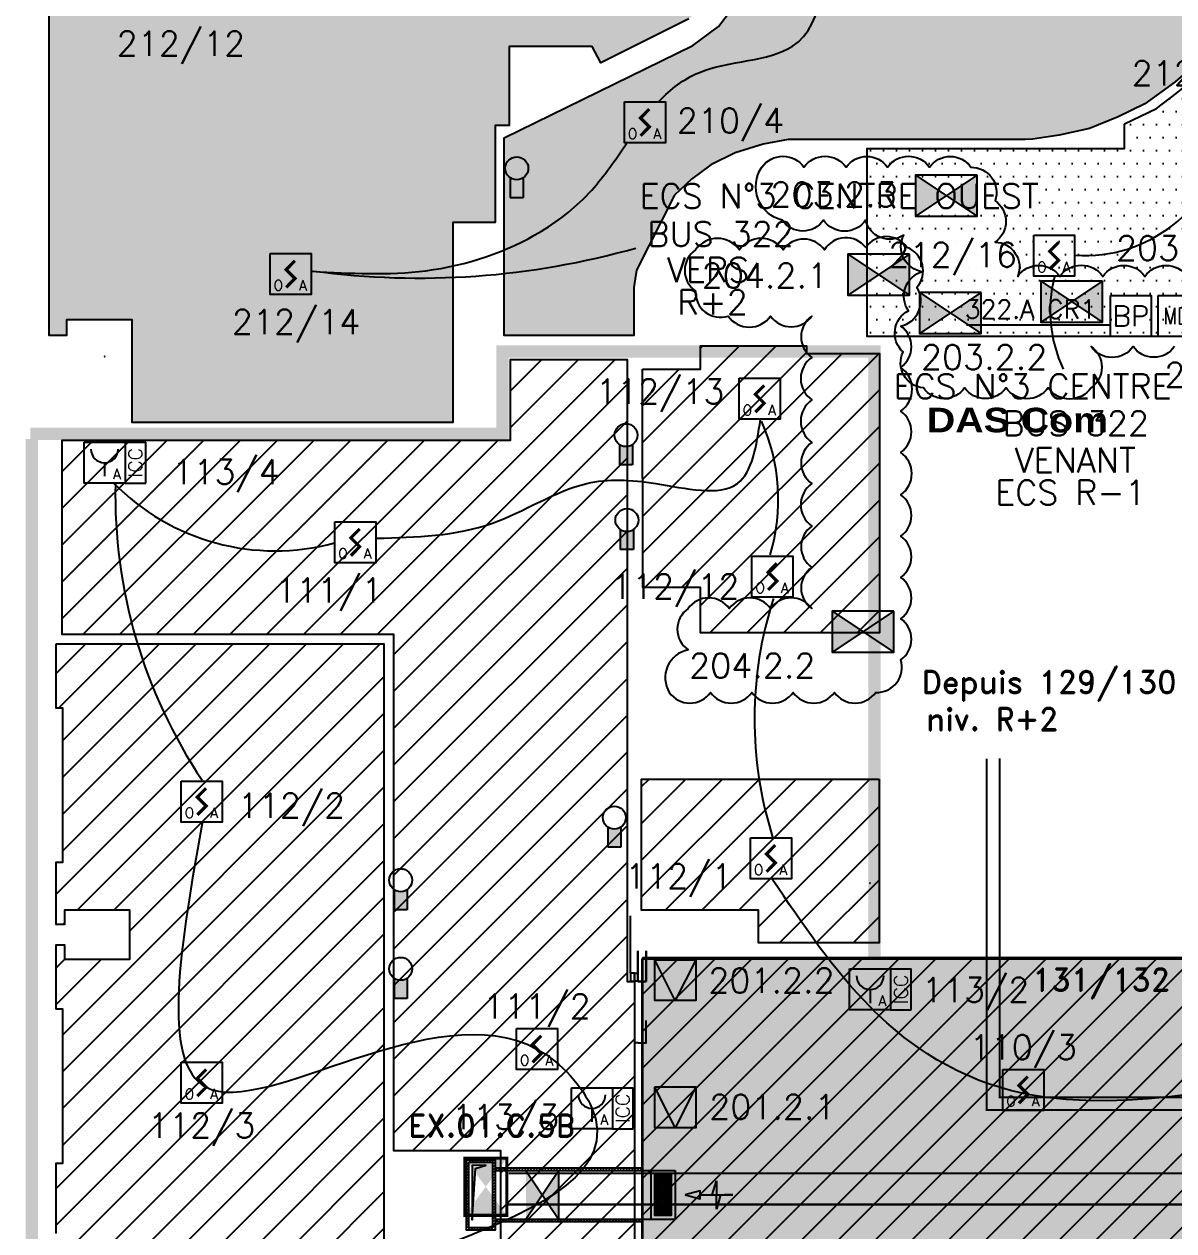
# Model space of a CAD drawing. Header units: millimetres. Extents: x 122 to 222, y 0 to 77.
# Drawn here: x 155.94 to 169.97, y 21.82 to 36.55 of the extents above; entities that cross this region are included whole.
import ezdxf
from ezdxf.enums import TextEntityAlignment as Align

# ---------------------------------------------------------------- set-up
doc = ezdxf.new("R2010")
doc.units = ezdxf.units.MM
for name, pattern in [('CACHE2', [4.7625, 3.175, -1.5875]), ('CONTINU', [0]), ('SLD', [0])]:
    doc.linetypes.add(name, pattern=pattern)
for name, color, linetype in [('A_MURS_CLOI', 7, 'Continuous'), ('ATEIS MISE EN SECURITE', 7, 'Continuous'), ('ATEIS ZONES MES', 7, 'Continuous'), ('BEG-EXT', 10, 'Continuous'), ('EXT', 10, 'Continuous'), ('JCC-ADRESSAGE', 6, 'Continuous'), ('JCC-BOUTON POUSSOIR REARMEMENT CCF', 3, 'Continuous'), ('JCC-CCF', 6, 'Continuous'), ('JCC-COMMUN', 2, 'Continuous'), ('JCC-DECLENCHEUR MANUEL AVEC ISOLATEUR', 5, 'Continuous'), ('JCC-ELEMENT DEPORTE_4 L DAS', 1, 'Continuous'), ('JCC-FILERIE SDI', 6, 'Continuous'), ('JCC-INDICATEUR ACTION', 1, 'Continuous'), ('JCC-LOCAUX', 4, 'Continuous'), ('JCC-OPTIQUE_A', 1, 'Continuous'), ('JCC-UAE-SDI', 7, 'Continuous'), ('JCC-VENTOUSE_PCF', 1, 'Continuous'), ('JCC-ZONING ZDA-ZDM', 5, 'Continuous'), ('PORTES', 8, 'Continuous')]:
    doc.layers.add(name, color=color, linetype=linetype)
doc.layers.add('JCC-MD4L', color=1, linetype='Continuous', lineweight=0)
doc.styles.add('ARIAL', font='')
doc.styles.add('HELVL', font='ROMAND.SHX')
doc.styles.add('LOCAUX', font='romans.shx', dxfattribs={"width": 0.75})
doc.styles.get("Standard").update_dxf_attribs({"font": 'romans.shx'})
doc.styles.add('TEXTE', font='romans.shx')
doc.styles.get('ARIAL').set_extended_font_data('Arial Black')
pattern_1 = [(0, (156.02817, -0.7135), (0.079375, 0.15875), [0, -0.15875])]
pattern_2 = [(45, (156.02817, -0.7135), (-0.2245064, 0.2245064), [])]

# ---------------------------------------------------------------- blocks, each defined once
blk = doc.blocks.new('clapet coupe feu_Réarm élect')
at = {"layer": 'JCC-CCF'}
h = blk.add_hatch(color=0, dxfattribs=at)
h.paths.add_polyline_path([(-3.76, 2.5), (-3.76, -2.5), (0, 0)])
h.paths.add_polyline_path([(3.76, 2.5), (0, 0), (3.76, -2.5)])
at = {"layer": 'JCC-CCF', "color": 0}
for p, q in [((3.76, 2.5), (-3.76, -2.5)), ((-3.76, 2.5), (3.76, -2.5))]:
    blk.add_line(p, q, dxfattribs=at)
blk.add_lwpolyline([(3.76, 2.5), (-3.76, 2.5), (-3.76, -2.5), (3.76, -2.5)], close=True, dxfattribs=at)
at = {"layer": 'JCC-ADRESSAGE', "style": 'TEXTE'}
blk.add_attdef('ADRESSE', text='', height=3, dxfattribs=at).set_placement((0, 5), align=Align.MIDDLE)
at = {"layer": 'JCC-LOCAUX', "style": 'LOCAUX', "width": 0.85, "flags": 8}
for p in [(0, 13.75), (0, 11.25), (0, 8.75)]:
    blk.add_attdef('PIECE', text='', height=1.75, dxfattribs=at).set_placement(p, align=Align.MIDDLE)
blk = doc.blocks.new('indicateur action')
at = {"layer": 'JCC-INDICATEUR ACTION'}
blk.add_hatch(color=0, dxfattribs=at).paths.add_polyline_path([(0.8, -0.05, -0.315344), (-0.8, -0.05), (-0.8, -2.5), (0.8, -2.5)])
at = {"layer": 'JCC-INDICATEUR ACTION', "color": 0}
for p, q in [((-0.8, -0.05), (-0.8, -2.5)), ((0.8, -0.05), (0.8, -2.5)), ((0.8, -2.5), (-0.8, -2.5))]:
    blk.add_line(p, q, dxfattribs=at)
blk.add_circle((0, 1.1), 1.4, dxfattribs=at)
at = {"layer": 'JCC-ADRESSAGE', "style": 'TEXTE'}
blk.add_attdef('ADRESSE', text='', height=3, dxfattribs=at).set_placement((0, 5), align=Align.MIDDLE)
at = {"layer": 'JCC-LOCAUX', "lineweight": 0, "style": 'LOCAUX', "width": 0.75, "flags": 8}
for p in [(0, 13.75), (0, 11.25), (0, 8.75)]:
    blk.add_attdef('PIECE', text='', height=1.75, dxfattribs=at).set_placement(p, align=Align.MIDDLE)
blk = doc.blocks.new('optique_a')
at = {"layer": 'JCC-OPTIQUE_A', "color": 0}
blk.add_lwpolyline([(-2.5, 2.5), (2.5, 2.5), (2.5, -2.5), (-2.5, -2.5)], close=True, dxfattribs=at)
at = {"layer": 'JCC-OPTIQUE_A', "color": 0, "const_width": 0.385}
blk.add_lwpolyline([(0.54, 1.63), (-0.54, 0.54), (0.54, -0.54), (-0.54, -1.63)], dxfattribs=at)
at = {"layer": 'JCC-ADRESSAGE', "style": 'TEXTE'}
blk.add_attdef('ADRESSE', text='', height=3, dxfattribs=at).set_placement((0, 5), align=Align.MIDDLE)
at = {"layer": 'JCC-LOCAUX', "style": 'LOCAUX', "width": 0.85, "flags": 8}
for p in [(0, 13.75), (0, 11.25), (0, 8.75)]:
    blk.add_attdef('PIECE', text='', height=1.75, dxfattribs=at).set_placement(p, align=Align.MIDDLE)
at = {"layer": 'JCC-OPTIQUE_A', "color": 0}
for s, p in [('O', (-1.5, -2)), ('A', (1.5, -2))]:
    blk.add_text(s, height=1.25, dxfattribs=at).set_placement(p, align=Align.CENTER)
blk = doc.blocks.new('déclencheur manuel avec isolateur')
at = {"layer": 'JCC-DECLENCHEUR MANUEL AVEC ISOLATEUR', "color": 0}
for p, q in [((2.5, 2.5), (5.02, 2.5)), ((5.02, -2.5), (5.02, 2.5)), ((0, 0), (0, -1.66)), ((2.5, -2.5), (5.02, -2.5))]:
    blk.add_line(p, q, dxfattribs=at)
blk.add_lwpolyline([(-2.5, 2.5), (2.5, 2.5), (2.5, -2.5), (-2.5, -2.5)], close=True, dxfattribs=at)
blk.add_arc((0, 1.66), 1.66, 180, 0, dxfattribs=at)
at = {"layer": 'JCC-ADRESSAGE', "style": 'TEXTE'}
blk.add_attdef('ADRESSE', text='', height=3, dxfattribs=at).set_placement((0, 5), align=Align.MIDDLE)
at = {"layer": 'JCC-DECLENCHEUR MANUEL AVEC ISOLATEUR', "color": 0}
blk.add_text('ICC', height=1.668, rotation=90, dxfattribs=at).set_placement((3.76, 0), align=Align.MIDDLE_CENTER)
blk.add_text('A', height=1.25, dxfattribs=at).set_placement((1.5, -2), align=Align.CENTER)
at = {"layer": 'JCC-LOCAUX', "style": 'LOCAUX', "width": 0.85, "flags": 8}
for p in [(0, 13.75), (0, 11.25), (0, 8.75)]:
    blk.add_attdef('PIECE', text='', height=1.75, dxfattribs=at).set_placement(p, align=Align.MIDDLE)
blk = doc.blocks.new('ventouse PCF')
at = {"layer": 'JCC-VENTOUSE_PCF'}
blk.add_hatch(color=0, dxfattribs=at).paths.add_polyline_path([(0, -2.5), (2.5, 2.5), (-2.5, 2.5)])
at = {"layer": 'JCC-VENTOUSE_PCF', "color": 0}
for p, q in [((0, -2.5), (-2.5, 2.5)), ((2.5, 2.5), (0, -2.5))]:
    blk.add_line(p, q, dxfattribs=at)
blk.add_lwpolyline([(-2.5, 2.5), (2.5, 2.5), (2.5, -2.5), (-2.5, -2.5)], close=True, dxfattribs=at)
at = {"layer": 'JCC-ADRESSAGE', "style": 'TEXTE'}
blk.add_attdef('ADRESSE', text='', height=3, dxfattribs=at).set_placement((0, 5), align=Align.MIDDLE)
at = {"layer": 'JCC-LOCAUX', "style": 'LOCAUX', "width": 0.85, "flags": 8}
for p in [(0, 13.75), (0, 11.25), (0, 8.75)]:
    blk.add_attdef('PIECE', text='', height=1.75, dxfattribs=at).set_placement(p, align=Align.MIDDLE)
blk = doc.blocks.new('MD4L')
at = {"layer": 'JCC-ELEMENT DEPORTE_4 L DAS', "color": 0}
blk.add_lwpolyline([(-3.5, 2.5), (3.5, 2.5), (3.5, -2.5), (-3.5, -2.5)], close=True, dxfattribs=at)
at = {"layer": 'JCC-ADRESSAGE', "style": 'TEXTE'}
blk.add_attdef('ADRESSE', text='', height=3, dxfattribs=at).set_placement((0, 5), align=Align.MIDDLE)
at = {"layer": 'JCC-ELEMENT DEPORTE_4 L DAS', "color": 0, "width": 0.8}
blk.add_text('MD4L', height=2, dxfattribs=at).set_placement((0, 0), align=Align.MIDDLE_CENTER)
blk = doc.blocks.new('commun')
at = {"layer": 'JCC-COMMUN', "color": 0}
blk.add_lwpolyline([(-2.5, 2.5), (2.5, 2.5), (2.5, -2.5), (-2.5, -2.5)], close=True, dxfattribs=at)
at = {"layer": 'JCC-ADRESSAGE', "style": 'TEXTE'}
blk.add_attdef('ADRESSE', text='', height=3, dxfattribs=at).set_placement((0, 5), align=Align.MIDDLE)
at = {"layer": 'JCC-COMMUN', "color": 0, "style": 'TEXTE'}
blk.add_attdef('GENRE', text='', height=2.5, dxfattribs=at).set_placement((0, 0), align=Align.MIDDLE)
at = {"layer": 'JCC-LOCAUX', "style": 'LOCAUX', "width": 0.85, "flags": 8}
for p in [(0, 13.75), (0, 11.25), (0, 8.75)]:
    blk.add_attdef('PIECE', text='', height=1.75, dxfattribs=at).set_placement(p, align=Align.MIDDLE)
blk = doc.blocks.new("VOLETS D'EXTRACTION DE DESENFUMAGE")
at = {"color": 1, "linetype": 'SLD', "const_width": 0.373}
blk.add_lwpolyline([(0, 5.12), (0, 0), (6.97, 0), (6.97, 5.12)], close=True, dxfattribs=at)
at = {"color": 1, "linetype": 'SLD'}
blk.add_solid([(0, 5.12), (0, 0), (6.97, 0), (6.97, 5.12)], dxfattribs=at)
blk = doc.blocks.new('A$C0B3801A5')
for p, q in [((0, -0.181), (0, -0.581)), ((0, -0.431), (-0.173, -0.381)), ((-0.173, -0.381), (0, -0.381)), ((0, -0.331), (0.173, -0.381)), ((0.173, -0.381), (0, -0.381)), ((0, -0.581), (0, -0.481))]:
    blk.add_line(p, q)
blk.add_lwpolyline([(0, 0), (-0.049, -0.181), (0, -0.181), (0.049, -0.181), (0, 0)], close=True)

msp = doc.modelspace()

# ---------------------------------------------------------------- hatches: boundary and pattern name
at = {"layer": 'ATEIS ZONES MES'}
h = msp.add_hatch(dxfattribs=at)
h.set_pattern_fill('DOTS', color=5, scale=0.1)
h.set_pattern_definition(pattern_1)
edge = h.paths.add_edge_path()
edge.add_line((163.481, 25.139), (171.304, 25.139))
edge.add_line((171.304, 25.139), (171.304, 25.183))
edge.add_line((171.304, 25.183), (177.905, 25.183))
edge.add_line((177.905, 25.183), (177.905, 22.193))
edge.add_line((177.905, 22.193), (177.82, 22.193))
edge.add_line((177.82, 22.193), (177.82, 21.373))
edge.add_line((177.82, 21.373), (178.036, 21.373))
edge.add_line((178.036, 21.373), (178.036, 10.769))
edge.add_line((178.036, 10.769), (176.939, 10.769))
edge.add_line((176.939, 10.769), (176.939, 11.001))
edge.add_line((176.939, 11.001), (173.89, 11.001))
edge.add_line((173.89, 11.001), (173.89, 21.53))
edge.add_line((173.89, 21.53), (163.481, 21.53))
edge.add_line((163.481, 21.53), (163.481, 25.138))
at = {"layer": 'BEG-EXT', "ltscale": 0.01}
msp.add_hatch(color=8, dxfattribs=at).paths.add_polyline_path([(161.576, 22.62), (161.406, 22.617), (161.407, 21.954), (161.446, 22.578)])
msp.add_hatch(color=8, dxfattribs=at).paths.add_polyline_path([(161.576, 22.62), (161.406, 22.617), (161.407, 21.954), (161.446, 22.578)])
at = {"layer": 'BEG-EXT'}
h = msp.add_hatch(color=8, dxfattribs=at)
h.dxf.hatch_style = 1
h.paths.add_polyline_path([(162.062, 22.556), (162.062, 21.956), (162.262, 22.256)])
h.paths.add_polyline_path([(162.462, 22.556), (162.262, 22.256), (162.462, 21.956)])
h = msp.add_hatch(dxfattribs=at)
h.set_pattern_fill('ANSI37', color=8, scale=0.2, angle=45)
h.set_pattern_definition([(90, (11.393482, -45.713814), (-0.025, 3e-18), []), (180, (11.393482, -45.713814), (-3e-18, -0.025), [])])
h.paths.add_polyline_path([(163.835, 22.506), (163.635, 22.506), (163.635, 22.006), (163.835, 22.006)])
at = {"layer": 'EXT', "lineweight": 9}
h = msp.add_hatch(dxfattribs=at)
h.set_pattern_fill('ANSI31', color=8, scale=0.2, style=0)
h.set_pattern_definition([(45, (11.393482, -45.713814), (-0.0176776695, 0.0176776695), [])])
h.paths.add_polyline_path([(161.685, 22.686), (161.335, 22.686), (161.335, 22.645), (161.365, 22.641), (161.365, 22.656), (161.655, 22.656), (161.655, 22.606), (161.685, 22.602)])
h.paths.add_polyline_path([(161.685, 22.602), (161.655, 22.606), (161.655, 21.856), (161.365, 21.856), (161.365, 22.641), (161.335, 22.645), (161.335, 21.826), (161.685, 21.826)])
h.paths.add_polyline_path([(163.385, 21.956), (161.735, 21.956), (161.735, 21.926), (163.385, 21.926)])
h.paths.add_polyline_path([(161.735, 21.956), (161.685, 21.956), (161.685, 21.926), (161.735, 21.926)])
h.paths.add_polyline_path([(163.385, 22.586), (161.735, 22.586), (161.735, 22.556), (163.385, 22.556)])
h.paths.add_polyline_path([(161.735, 22.586), (161.685, 22.586), (161.685, 22.556), (161.735, 22.556)])
h.paths.add_polyline_path([(163.485, 22.586), (163.385, 22.586), (163.385, 22.556), (163.485, 22.556)])
h.paths.add_polyline_path([(163.485, 21.956), (163.385, 21.956), (163.385, 21.926), (163.485, 21.926)])
at = {"layer": 'JCC-ZONING ZDA-ZDM'}
h = msp.add_hatch(dxfattribs=at)
h.set_pattern_fill('DOTS', color=5, scale=0.1)
h.set_pattern_definition(pattern_1)
h.paths.add_polyline_path([(156.24, 46.839), (163.991, 46.839), (163.991, 46.933), (168.711, 46.933), (168.711, 47.219), (169.517, 47.219), (169.517, 46.938), (170.403, 46.938), (170.403, 46.883), (170.635, 46.883), (171.411, 46.883), (171.39, 46.564), (171.337, 46.289), (171.268, 46.044), (171.172, 45.799), (171.042, 45.474), (170.916, 45.214), (170.778, 44.977), (170.598, 44.728), (170.379, 44.473), (170.134, 44.213), (169.942, 44.041), (169.663, 43.83), (169.418, 43.674), (169.104, 43.509), (168.713, 43.341), (168.3, 43.222), (167.791, 43.088), (166.361, 42.712), (165.334, 42.451), (165.189, 43.032), (163.378, 42.554), (163.431, 41.95), (162.46, 41.693), (162.23, 41.65), (161.949, 41.646), (161.641, 41.681), (161.357, 41.794), (161.111, 41.958), (160.939, 42.121), (160.779, 42.324), (160.674, 42.519), (160.588, 42.784), (160.542, 43.088), (160.542, 43.454), (160.542, 43.602), (159.178, 43.602), (159.142, 43.602), (159.142, 38.838), (160.567, 38.838), (160.645, 39.067), (160.82, 39.384), (161.053, 39.65), (161.299, 39.837), (161.668, 39.986), (161.985, 40.025), (162.277, 40.025), (164.587, 40.025), (164.587, 38.566), (164.825, 38.566), (164.825, 37.779), (164.587, 37.779), (164.587, 37.611), (164.569, 37.424), (164.492, 37.176), (164.382, 36.977), (164.22, 36.761), (164.049, 36.615), (162.975, 36.078), (162.871, 36.276), (161.857, 36.276), (161.857, 35.312), (161.685, 35.312), (161.685, 34.126), (161.17, 34.126), (161.17, 31.685), (157.254, 31.685), (157.254, 32.938), (156.452, 32.938), (156.452, 32.746), (156.24, 32.746)])
h = msp.add_hatch(dxfattribs=at)
h.set_pattern_fill('DOTS', color=3, scale=0.1)
h.set_pattern_definition(pattern_1)
h.paths.add_polyline_path([(159.24, 43.491), (160.433, 43.464), (160.433, 42.993), (160.494, 42.707), (160.59, 42.468), (160.72, 42.202), (160.938, 41.957), (161.177, 41.779), (161.402, 41.643), (161.662, 41.561), (161.942, 41.527), (162.242, 41.527), (162.426, 41.568), (165.587, 42.4), (168.701, 43.218), (169.359, 43.52), (169.943, 43.904), (170.317, 44.244), (170.646, 44.593), (170.976, 45.094), (171.202, 45.622), (171.326, 45.924), (172.925, 45.924), (172.925, 32.385), (171.291, 32.385), (171.291, 40.119), (170.515, 40.119), (170.515, 39.529), (171.16, 39.529), (171.16, 38.006), (171.122, 37.672), (171.039, 37.362), (170.926, 37.087), (170.79, 36.798), (170.581, 36.467), (170.34, 36.148), (169.986, 35.846), (169.615, 35.576), (169.29, 35.416), (168.94, 35.276), (168.572, 35.193), (168.247, 35.145), (168.155, 35.141), (165.263, 35.141), (164.959, 35.085), (164.615, 34.979), (164.32, 34.83), (164.082, 34.658), (163.875, 34.46), (163.413, 33.545), (163.377, 33.333), (163.377, 32.748), (161.796, 32.748), (161.796, 35.16), (164.099, 36.29), (164.413, 36.522), (164.658, 36.842), (164.814, 37.211), (164.881, 37.505), (164.885, 37.83), (164.885, 40.138), (162.223, 40.138), (161.901, 40.129), (161.575, 40.062), (161.325, 39.96), (161.133, 39.835), (160.937, 39.696), (160.758, 39.505), (160.633, 39.295), (160.517, 39.041), (160.499, 38.947), (159.247, 38.947)])
h = msp.add_hatch(dxfattribs=at)
h.set_pattern_fill('DOTS', color=5, scale=0.1)
h.set_pattern_definition(pattern_1)
h.paths.add_polyline_path([(169.367, 35.332), (169.761, 35.521), (170, 35.702), (170.26, 35.912), (170.47, 36.157), (170.651, 36.367), (170.795, 36.591), (170.925, 36.829), (171.056, 37.119), (171.193, 37.538), (171.193, 34.759), (170.706, 34.759), (170.706, 33.849), (171.246, 33.849), (171.246, 33.045), (171.182, 33.045), (171.182, 32.94), (170.481, 32.94), (170.481, 32.734), (166.229, 32.734), (166.229, 35.032), (169.368, 35.032)])
h = msp.add_hatch(dxfattribs=at)
h.set_pattern_fill('ANSI31', color=201, scale=0.1, style=0)
h.set_pattern_definition(pattern_2)
edge = h.paths.add_edge_path()
edge.add_line((163.485, 32.336), (164.191, 32.336))
edge.add_line((164.191, 32.336), (164.191, 32.623))
edge.add_line((164.191, 32.623), (165.485, 32.623))
edge.add_line((165.485, 32.623), (165.485, 32.53))
edge.add_line((165.485, 32.53), (166.377, 32.53))
edge.add_line((166.377, 32.53), (166.377, 29.119))
edge.add_line((166.377, 29.119), (164.191, 29.119))
edge.add_line((164.191, 29.119), (164.191, 29.67))
edge.add_line((164.191, 29.67), (163.488, 29.67))
edge.add_line((163.488, 29.67), (163.485, 32.336))
h = msp.add_hatch(dxfattribs=at)
h.set_pattern_fill('ANSI31', color=4, scale=0.1)
h.set_pattern_definition(pattern_2)
h.paths.add_polyline_path([(160.449, 14.7), (167.735, 14.7), (167.735, 16.023), (163.986, 16.023), (163.986, 17.937), (163.39, 17.937), (163.39, 24.856), (163.302, 24.856), (163.302, 32.45), (161.869, 32.45), (161.869, 31.468), (156.396, 31.468), (156.396, 29.1), (160.446, 29.1), (160.446, 22.797), (161.75, 22.797), (161.75, 20.869), (160.464, 20.869)])
h = msp.add_hatch(dxfattribs=at)
h.set_pattern_fill('ANSI31', color=201, scale=0.1, style=0)
h.set_pattern_definition([(45, (156.02817, 0.0343), (-0.2245064, 0.2245064), [])])
h.paths.add_polyline_path([(156.328, 28.984), (160.328, 28.984), (160.328, 14.584), (167.835, 14.584), (167.835, 14.686), (167.275, 14.686), (167.275, 16.091), (164.085, 16.091), (164.085, 18.136), (171.378, 18.134), (171.378, 15.834), (170.727, 15.834), (170.728, 12.998), (170.728, 12.895), (173.778, 12.895), (173.778, 10.984), (170.828, 10.984), (170.828, 11.584), (170.728, 11.584), (169.428, 11.584), (169.428, 11.222), (162.428, 11.222), (162.428, 11.584), (162.228, 11.584), (162.228, 11.184), (161.328, 11.184), (161.328, 11.584), (160.728, 11.584), (160.728, 11.184), (156.329, 11.184), (156.329, 11.944), (156.409, 11.944), (156.409, 13.824), (156.329, 13.824), (156.329, 15.444), (156.408, 15.444), (156.408, 17.324), (156.328, 17.324), (156.328, 18.06), (156.328, 18.11), (156.428, 18.11), (156.428, 17.934), (157.228, 17.934), (157.228, 18.534), (156.428, 18.534), (156.428, 18.359), (156.328, 18.359), (156.328, 19.119), (156.408, 19.119), (156.408, 20.999), (156.328, 20.999), (156.328, 21.784), (156.328, 22.009), (156.328, 22.644), (156.408, 22.644), (156.408, 24.524), (156.328, 24.524), (156.328, 25.31), (156.428, 25.31), (156.428, 25.134), (157.228, 25.134), (157.228, 25.734), (156.428, 25.734), (156.428, 25.559), (156.328, 25.559), (156.328, 26.319), (156.408, 26.319), (156.408, 28.199), (156.328, 28.199)])
h = msp.add_hatch(dxfattribs=at)
h.set_pattern_fill('ANSI31', color=201, scale=0.1, style=0)
h.set_pattern_definition([(45, (156.0215, 0.0333), (-0.2245064, 0.2245064), [])])
h.paths.add_polyline_path([(166.372, 27.333), (166.372, 25.333), (164.902, 25.333), (164.902, 25.733), (163.472, 25.733), (163.472, 27.333)])
h = msp.add_hatch(dxfattribs=at)
h.set_pattern_fill('ANSI31', color=31, scale=0.1, style=0)
h.set_pattern_definition(pattern_2)
edge = h.paths.add_edge_path()
edge.add_line((163.487, 25.156), (171.309, 25.156))
edge.add_line((171.309, 25.156), (171.309, 25.2))
edge.add_line((171.309, 25.2), (177.911, 25.2))
edge.add_line((177.911, 25.2), (177.911, 22.21))
edge.add_line((177.911, 22.21), (177.826, 22.21))
edge.add_line((177.826, 22.21), (177.826, 21.39))
edge.add_line((177.826, 21.39), (178.042, 21.39))
edge.add_line((178.042, 21.39), (178.042, 10.786))
edge.add_line((178.042, 10.786), (176.945, 10.786))
edge.add_line((176.945, 10.786), (176.945, 11.018))
edge.add_line((176.945, 11.018), (173.896, 11.018))
edge.add_line((173.896, 11.018), (173.896, 21.547))
edge.add_line((173.896, 21.547), (163.487, 21.547))
edge.add_line((163.487, 21.547), (163.487, 25.156))

# ---------------------------------------------------------------- linework, layer by layer
at = {"layer": 'A_MURS_CLOI', "linetype": 'Continuous'}
msp.add_line((161.685, 22.686), (161.335, 22.686), dxfattribs=at)
at = {"layer": 'ATEIS MISE EN SECURITE', "color": 1, "linetype": 'CACHE2', "ltscale": 0.1, "const_width": 0.025}
msp.add_lwpolyline([(170.595, 24.557), (170.607, 23.294), (167.687, 23.294), (167.687, 27.58), (167.687, 27.58)], dxfattribs=at)
at = {"layer": 'ATEIS MISE EN SECURITE', "color": 4, "linetype": 'CACHE2', "ltscale": 0.1, "const_width": 0.025}
msp.add_lwpolyline([(170.403, 24.566), (170.409, 23.448), (167.843, 23.448), (167.843, 27.584)], dxfattribs=at)
at = {"layer": 'ATEIS MISE EN SECURITE', "color": 30, "linetype": 'CONTINU', "const_width": 0.025}
for points in [[(170.706, 22.896), (170.374, 22.896), (170.374, 22.521), (161.852, 22.521)], [(161.82, 22.139), (170.37, 22.139), (170.37, 21.708), (174.924, 21.708), (174.924, 13.488), (175.341, 13.488)]]:
    msp.add_lwpolyline(points, dxfattribs=at)
at = {"layer": 'ATEIS ZONES MES', "color": 5}
msp.add_lwpolyline([(163.481, 25.139), (171.304, 25.139), (171.304, 25.183), (177.905, 25.183), (177.905, 22.193), (177.82, 22.193), (177.82, 21.373), (178.036, 21.373), (178.036, 10.769), (176.939, 10.769), (176.939, 11.001), (173.89, 11.001), (173.89, 21.53), (163.481, 21.53), (163.481, 25.138)], dxfattribs=at)
at = {"layer": 'BEG-EXT', "color": 8}
for p, q in [((161.685, 22.586), (163.485, 22.586)), ((161.685, 22.556), (163.485, 22.556)), ((162.462, 22.556), (162.062, 21.956)), ((162.062, 22.556), (162.462, 21.956)), ((162.462, 21.956), (162.462, 22.556)), ((163.485, 22.586), (163.485, 22.556)), ((163.485, 22.556), (163.485, 21.956)), ((163.485, 22.556), (163.885, 22.556)), ((163.485, 22.556), (163.585, 22.556)), ((163.585, 22.556), (163.585, 21.956)), ((163.885, 22.556), (163.885, 21.956)), ((163.485, 21.956), (161.685, 21.956)), ((163.885, 21.956), (163.485, 21.956)), ((163.485, 21.956), (163.485, 21.926)), ((163.485, 21.926), (161.685, 21.926))]:
    msp.add_line(p, q, dxfattribs=at)
for points in [[(161.335, 22.686), (161.685, 22.686), (161.685, 21.826), (161.335, 21.826)], [(161.365, 22.656), (161.655, 22.656), (161.655, 21.856), (161.365, 21.856)], [(163.635, 22.506), (163.835, 22.506), (163.835, 22.006), (163.635, 22.006)]]:
    msp.add_lwpolyline(points, close=True, dxfattribs=at)
at = {"layer": 'BEG-EXT', "color": 8, "ltscale": 0.01}
msp.add_lwpolyline([(161.576, 22.62), (161.406, 22.617), (161.407, 21.954), (161.446, 22.578), (161.576, 22.62)], dxfattribs=at)
msp.add_lwpolyline([(161.576, 22.62), (161.406, 22.617), (161.407, 21.954), (161.446, 22.578), (161.576, 22.62)], dxfattribs=at)
at = {"layer": 'JCC-CCF'}
msp.add_lwpolyline([(169.979, 32.613, -0.520567), (169.474, 32.613, -0.520567), (168.96, 32.613, -0.520567), (168.96, 32.109, -0.520567), (168.436, 32.109, -0.520567), (167.922, 32.109, -0.520567), (167.417, 32.109, -0.520567), (166.913, 32.109, -0.520567), (166.665, 32.547, -0.520567), (166.732, 33.051, -0.520567), (166.903, 33.527, -0.520567), (166.675, 33.974, -0.520567), (166.208, 34.155, -0.520567), (165.694, 34.155, -0.520567), (165.189, 34.155, -0.520567), (164.941, 34.802, -0.520567), (165.456, 34.802, -0.520567), (165.97, 34.802, -0.520567), (166.475, 34.802, -0.520567), (166.989, 34.802, -0.520567), (167.494, 34.802, -0.520567), (167.789, 34.393, -0.520567), (167.789, 33.888, -0.520567), (168.065, 33.47, -0.520567), (168.579, 33.47, -0.520567), (169.103, 33.47, -0.520567), (169.617, 33.47, -0.520567), (170.132, 33.47, -0.520567)], format="xyb", dxfattribs=at)
msp.add_lwpolyline([(163.812, 28.391, 0.520567), (164.315, 28.391, 0.520567), (164.819, 28.391, 0.520567), (165.323, 28.391, 0.520567), (165.827, 28.391, 0.520567), (166.331, 28.391, 0.520567), (166.637, 28.788, 0.520567), (166.637, 29.291, 0.520567), (166.637, 29.795, 0.520567), (166.637, 30.299, 0.520567), (166.637, 30.802, 0.520567), (166.637, 31.321, 0.520567), (166.637, 31.825, 0.520567), (166.637, 32.359, 0.520567), (166.637, 32.863, 0.520567), (166.835, 33.336, 0.520567), (166.713, 33.824, 0.520567), (166.209, 33.824, 0.520567), (165.705, 33.794, 0.520567), (165.201, 33.794, 0.520567), (164.667, 33.794, 0.520567), (164.132, 33.794, 0.520567), (164.132, 33.29, 0.520567), (164.529, 32.985, 0.520567), (165.048, 32.985, 0.520567), (165.552, 32.985, 0.520567), (165.552, 32.481, 0.520567), (165.552, 31.962, 0.520567), (165.552, 31.443, 0.520567), (165.552, 30.94, 0.520567), (165.552, 30.421, 0.520567), (165.552, 29.917, 0.520567), (165.552, 29.414, 0.520567), (165.048, 29.414, 0.520567), (164.544, 29.414, 0.520567), (164.041, 29.414, 0.520567), (164.041, 28.91, 0.520567)], format="xyb", close=True, dxfattribs=at)
at = {"layer": 'JCC-FILERIE SDI', "color": 0}
msp.add_line((167.439, 32.88), (169.192, 32.88), dxfattribs=at)
at = {"layer": 'JCC-FILERIE SDI', "color": 1}
for centre, radius, start, end in [((168.884, 35.465), 1.741, 266.1624, 349.9517), ((160.757, 43.178), 9.729, 262.38, 285.7872), ((170.137, 33.051), 1.676, 165.7614, 205.1616)]:
    msp.add_arc(centre, radius, start, end, dxfattribs=at)
at = {"layer": 'JCC-FILERIE SDI', "color": 3}
for centre, radius, start, end in [((162.822, 30.745), 2.321, 343.1198, 24.3337), ((159.002, 32.886), 2.767, 224.3873, 285.1585), ((163.307, 30.805), 6.258, 178.7741, 213.8279), ((169.631, 28.066), 4.78, 162.0662, 197.5541)]:
    msp.add_arc(centre, radius, start, end, dxfattribs=at)
at = {"layer": 'JCC-FILERIE SDI', "color": 1}
for points, knots in [([(163.69, 35.609), (163.828, 35.756), (164.287, 36.117), (165.728, 36.066), (165.726, 37.238), (165.725, 37.926)], [4.994732, 4.994732, 4.994732, 4.994732, 5.604977, 6.794343, 8.491007, 8.491007, 8.491007, 8.491007]), ([(159.458, 33.532), (159.92, 33.506), (160.881, 33.453), (162.087, 33.849), (162.865, 34.466), (163.154, 34.894), (163.289, 35.09)], [0, 0, 0, 0, 1.3819, 2.874879, 3.664566, 4.350424, 4.350424, 4.350424, 4.350424])]:
    msp.add_open_spline(points, degree=3, knots=knots, dxfattribs=at)
at = {"layer": 'JCC-FILERIE SDI', "color": 3}
msp.add_spline([(160.239, 30.273), (161.652, 30.457), (162.804, 30.941), (163.647, 30.941), (164.644, 30.941), (164.925, 31.724)], degree=3, dxfattribs=at)
for points, knots in [([(158.113, 26.815), (157.851, 25.34), (157.256, 21.994), (161.443, 25.092), (164.246, 21.855), (156.461, 21.296), (158.566, 16.705), (157.594, 12.471), (161.091, 13.052), (161.382, 14.853), (163.521, 17.728), (161.268, 11.476), (166.574, 12.593), (166.399, 13.808), (165.524, 17.475), (167.723, 17.21), (170.51, 17.415), (169.034, 15.222), (168.984, 11.792), (173.627, 17.218), (171.595, 11.799), (173.775, 11.746), (174.871, 12.155), (176.183, 11.63), (176.552, 12.236), (176.665, 12.421)], [31.341802, 31.341802, 31.341802, 31.341802, 34.546803, 38.611318, 39.598611, 45.319891, 49.000415, 52.603924, 54.367197, 56.865092, 58.323508, 61.85303, 65.165665, 66.9243, 68.320816, 69.641145, 70.961475, 73.203405, 74.897369, 78.373536, 81.352705, 82.441948, 83.736233, 85.106076, 85.707569, 85.707569, 85.707569, 85.707569]), ([(175.914, 14.627), (175.779, 14.732), (175.337, 15.074), (176.485, 16.088), (174.935, 16.244), (175.255, 18.194), (178.257, 16.593), (176.856, 18.125), (176.125, 19.906), (176.476, 26.008), (169.427, 22.415), (166.262, 24.34), (165.443, 25.555), (165.069, 26.11)], [0, 0, 0, 0, 0.453715, 1.479151, 2.427057, 3.271904, 5.567074, 6.266502, 7.892855, 12.182154, 19.551378, 21.880404, 23.839607, 23.839607, 23.839607, 23.839607])]:
    msp.add_open_spline(points, degree=3, knots=knots, dxfattribs=at)
at = {"layer": 'JCC-ZONING ZDA-ZDM', "color": 5}
for points in [[(164.049, 36.615), (162.975, 36.078), (162.871, 36.276), (161.857, 36.276), (161.857, 35.312), (161.685, 35.312), (161.685, 34.126), (161.17, 34.126), (161.17, 31.685), (157.254, 31.685), (157.254, 32.938), (156.452, 32.938), (156.452, 32.746), (156.24, 32.746), (156.24, 46.839)], [(169.367, 35.332), (169.761, 35.521), (170, 35.702), (170.26, 35.912), (170.47, 36.157), (170.651, 36.367), (170.795, 36.591), (170.925, 36.829), (171.056, 37.119), (171.193, 37.538), (171.193, 34.759), (170.706, 34.759), (170.706, 33.849), (171.246, 33.849), (171.246, 33.045), (171.182, 33.045), (171.182, 32.94), (170.481, 32.94), (170.481, 32.734), (166.229, 32.734), (166.229, 35.032), (169.368, 35.032), (169.367, 35.332)]]:
    msp.add_lwpolyline(points, dxfattribs=at)
at = {"layer": 'JCC-ZONING ZDA-ZDM', "color": 3}
msp.add_lwpolyline([(170.79, 36.798), (170.581, 36.467), (170.34, 36.148), (169.986, 35.846), (169.615, 35.576), (169.29, 35.416), (168.94, 35.276), (168.572, 35.193), (168.247, 35.145), (168.155, 35.141), (165.263, 35.141), (164.959, 35.085), (164.615, 34.979), (164.32, 34.83), (164.082, 34.658), (163.875, 34.46), (163.413, 33.545), (163.377, 33.333), (163.377, 32.748), (161.796, 32.748), (161.796, 35.16), (164.099, 36.29), (164.413, 36.522), (164.658, 36.842)], dxfattribs=at)
at = {"layer": 'JCC-ZONING ZDA-ZDM', "color": 1, "const_width": 0.15}
for points in [[(178.128, 25.095), (166.316, 25.095), (166.316, 32.552), (161.776, 32.552), (161.776, 31.546), (156.011, 31.546)], [(178.128, 25.095), (178.128, 25.095), (178.128, 22.259), (178.128, 22.259), (178.128, 13.799), (178.128, 10.883), (176.359, 10.899), (156.029, 10.899), (156.029, 25.484), (156.029, 31.485)]]:
    msp.add_lwpolyline(points, dxfattribs=at)
at = {"layer": 'JCC-ZONING ZDA-ZDM', "color": 201}
for points in [[(163.485, 32.336), (164.191, 32.336), (164.191, 32.623), (165.485, 32.623), (165.485, 32.53), (166.377, 32.53), (166.377, 29.119), (164.191, 29.119), (164.191, 29.67), (163.488, 29.67), (163.485, 32.336)], [(156.328, 28.984), (160.328, 28.984), (160.328, 14.584)], [(156.328, 21.784), (156.328, 22.009), (156.328, 22.644), (156.408, 22.644), (156.408, 24.524), (156.328, 24.524), (156.328, 25.31), (156.428, 25.31), (156.428, 25.134), (157.228, 25.134), (157.228, 25.734), (156.428, 25.734), (156.428, 25.559), (156.328, 25.559), (156.328, 26.319), (156.408, 26.319), (156.408, 28.199), (156.328, 28.199), (156.328, 28.984)], [(166.372, 27.333), (166.372, 25.333), (164.902, 25.333), (164.902, 25.733), (163.472, 25.733), (163.472, 27.333), (166.372, 27.333)]]:
    msp.add_lwpolyline(points, dxfattribs=at)
at = {"layer": 'JCC-ZONING ZDA-ZDM', "color": 4}
msp.add_lwpolyline([(160.449, 14.7), (167.175, 14.7), (167.175, 16.023), (163.986, 16.023), (163.986, 17.937), (163.39, 17.937), (163.39, 24.856), (163.302, 24.856), (163.302, 32.45), (161.869, 32.45), (161.869, 31.468), (156.396, 31.468), (156.396, 29.1), (160.446, 29.1), (160.446, 22.797), (161.75, 22.797), (161.75, 20.869), (160.464, 20.869), (160.449, 14.7)], dxfattribs=at)
at = {"layer": 'JCC-ZONING ZDA-ZDM', "color": 31}
for points in [[(163.487, 25.156), (171.309, 25.156), (171.309, 25.2), (177.911, 25.2), (177.911, 22.21), (177.826, 22.21), (177.826, 21.39), (178.042, 21.39), (178.042, 10.786), (176.945, 10.786), (176.945, 11.018), (173.896, 11.018), (173.896, 21.547), (163.487, 21.547), (163.487, 25.156)], [(163.378, 24.117), (163.428, 24.117), (163.428, 24.113), (163.428, 24.113), (163.528, 24.113), (163.528, 24.387)]]:
    msp.add_lwpolyline(points, dxfattribs=at)
at = {"layer": 'PORTES'}
for p, q in [((163.338, 24.965), (163.338, 25.665)), ((163.388, 24.965), (163.338, 24.965)), ((163.338, 24.965), (163.338, 24.865)), ((163.388, 24.865), (163.388, 24.965)), ((163.338, 24.865), (163.378, 24.865))]:
    msp.add_line(p, q, dxfattribs=at)
at = {"layer": 'PORTES', "linetype": 'Continuous'}
for p, q in [((163.428, 25.235), (163.428, 24.862)), ((163.428, 24.862), (163.428, 25.235)), ((163.528, 24.862), (163.528, 25.235)), ((163.528, 25.235), (163.528, 24.862)), ((163.388, 24.965), (163.428, 24.965)), ((163.388, 24.965), (163.388, 24.865)), ((163.388, 24.965), (163.428, 24.965)), ((163.388, 24.865), (163.388, 24.965)), ((163.428, 24.965), (163.428, 24.862)), ((163.428, 24.965), (163.428, 24.862)), ((163.428, 24.865), (163.388, 24.865)), ((163.428, 24.862), (163.528, 24.862)), ((163.528, 24.862), (163.428, 24.862))]:
    msp.add_line(p, q, dxfattribs=at)

# ---------------------------------------------------------------- block references
at = {"layer": 'ATEIS MISE EN SECURITE', "linetype": 'Continuous', "xscale": 0.1, "yscale": 0.1, "zscale": 0.1, "rotation": 90}
msp.add_blockref("VOLETS D'EXTRACTION DE DESENFUMAGE", (161.827, 22.007), dxfattribs=at)
at = {"layer": 'BEG-EXT', "rotation": 90}
msp.add_blockref('A$C0B3801A5', (164.006, 22.256), dxfattribs=at)
at = {"layer": 'JCC-BOUTON POUSSOIR REARMEMENT CCF', "xscale": 0.1000000000000014, "yscale": 0.1000000000000014}
msp.add_blockref('commun', (169.446, 32.985), dxfattribs=at).add_auto_attribs({'GENRE': 'BP'})
at = {"layer": 'JCC-CCF', "lineweight": 0}
ref = msp.add_blockref('clapet coupe feu_Réarm élect', (167.192, 34.454), dxfattribs=dict(at, xscale=0.09999999999999432, yscale=0.09999999999999432))
ref.add_attrib('ADRESSE', '203.2.3', dxfattribs={"layer": 'JCC-ADRESSAGE', "height": 0.3, "style": 'TEXTE'}).set_placement((165.817, 34.469), align=Align.MIDDLE)
ref = msp.add_blockref('clapet coupe feu_Réarm élect', (168.723, 33.161), dxfattribs=dict(at, xscale=0.09999999999999432, yscale=0.09999999999999432))
ref.add_attrib('ADRESSE', '203.2.1', dxfattribs={"layer": 'JCC-ADRESSAGE', "height": 0.3, "style": 'TEXTE'}).set_placement((170.036, 33.814), align=Align.MIDDLE)
ref = msp.add_blockref('clapet coupe feu_Réarm élect', (166.367, 33.49), dxfattribs=dict(at, xscale=0.09999999999999432, yscale=0.09999999999999432))
ref.add_attrib('ADRESSE', '204.2.1', dxfattribs={"layer": 'JCC-ADRESSAGE', "height": 0.3, "style": 'TEXTE'}).set_placement((164.979, 33.479), align=Align.MIDDLE)
ref = msp.add_blockref('clapet coupe feu_Réarm élect', (167.241, 33.022), dxfattribs=dict(at, xscale=0.09999999999999432, yscale=0.09999999999999432))
ref.add_attrib('ADRESSE', '203.2.2', dxfattribs={"layer": 'JCC-ADRESSAGE', "height": 0.3, "style": 'TEXTE'}).set_placement((167.655, 32.484), align=Align.MIDDLE)
ref = msp.add_blockref('clapet coupe feu_Réarm élect', (166.177, 29.133), dxfattribs=dict(at, xscale=0.09999999999999432, yscale=0.09999999999999432))
ref.add_attrib('ADRESSE', '204.2.2', dxfattribs={"layer": 'JCC-ADRESSAGE', "height": 0.3, "style": 'TEXTE'}).set_placement((164.825, 28.717), align=Align.MIDDLE)
at = {"layer": 'JCC-DECLENCHEUR MANUEL AVEC ISOLATEUR'}
ref = msp.add_blockref('déclencheur manuel avec isolateur', (156.918, 31.195), dxfattribs=dict(at, xscale=0.1000000000000014, yscale=0.1000000000000014))
ref.add_attrib('PIECE', '.', dxfattribs={"layer": 'JCC-LOCAUX', "height": 0.175, "style": 'LOCAUX', "width": 0.85, "flags": 8}).set_placement((156.918, 32.57), align=Align.MIDDLE)
ref.add_attrib('ADRESSE', '113/4', dxfattribs={"layer": 'JCC-ADRESSAGE', "height": 0.3, "style": 'TEXTE'}).set_placement((158.401, 31.062), align=Align.MIDDLE)
ref = msp.add_blockref('déclencheur manuel avec isolateur', (166.263, 24.765), dxfattribs=dict(at, xscale=0.1000000000000014, yscale=0.1000000000000014))
ref.add_attrib('PIECE', '.', dxfattribs={"layer": 'JCC-LOCAUX', "height": 0.175, "style": 'LOCAUX', "width": 0.85, "flags": 8}).set_placement((166.263, 26.14), align=Align.MIDDLE)
ref.add_attrib('ADRESSE', '113/2', dxfattribs={"layer": 'JCC-ADRESSAGE', "height": 0.3, "style": 'TEXTE'}).set_placement((167.55, 24.739), align=Align.MIDDLE)
ref = msp.add_blockref('déclencheur manuel avec isolateur', (162.868, 23.313), dxfattribs=dict(at, xscale=0.1000000000000014, yscale=0.1000000000000014))
ref.add_attrib('ADRESSE', '113/3', dxfattribs={"layer": 'JCC-ADRESSAGE', "height": 0.3, "style": 'TEXTE'}).set_placement((161.814, 23.187), align=Align.MIDDLE)
at = {"layer": 'JCC-INDICATEUR ACTION', "lineweight": 0, "xscale": 0.1000000000000014, "yscale": 0.1000000000000014}
for p in [(161.95, 34.679), (163.283, 31.421), (163.294, 30.384), (163.142, 26.752), (160.533, 25.988), (160.533, 24.906)]:
    msp.add_blockref('indicateur action', p, dxfattribs=at)
at = {"layer": 'JCC-MD4L', "lineweight": 0}
ref = msp.add_blockref('MD4L', (170.128, 32.985), dxfattribs=dict(at, xscale=0.1000000000000014, yscale=0.1000000000000014))
ref.add_attrib('ADRESSE', '203/204', dxfattribs={"layer": 'JCC-ADRESSAGE', "height": 0.3, "style": 'TEXTE'}).set_placement((170.768, 32.246), align=Align.MIDDLE)
at = {"layer": 'JCC-OPTIQUE_A', "lineweight": 0}
ref = msp.add_blockref('optique_a', (158.25, 36.981), dxfattribs=dict(at, xscale=0.1000000000000014, yscale=0.1000000000000014))
ref.add_attrib('ADRESSE', '212/12', dxfattribs={"layer": 'JCC-ADRESSAGE', "height": 0.3, "style": 'TEXTE'}).set_placement((157.85, 36.291), align=Align.MIDDLE)
ref = msp.add_blockref('optique_a', (170.593, 35.419), dxfattribs=dict(at, xscale=0.1000000000000014, yscale=0.1000000000000014))
ref.add_attrib('ADRESSE', '212/15', dxfattribs={"layer": 'JCC-ADRESSAGE', "height": 0.3, "style": 'TEXTE'}).set_placement((170.239, 35.929), align=Align.MIDDLE)
ref = msp.add_blockref('optique_a', (163.514, 35.349), dxfattribs=dict(at, xscale=0.1000000000000014, yscale=0.1000000000000014))
ref.add_attrib('ADRESSE', '210/4', dxfattribs={"layer": 'JCC-ADRESSAGE', "height": 0.3, "style": 'TEXTE'}).set_placement((164.559, 35.35), align=Align.MIDDLE)
ref = msp.add_blockref('optique_a', (168.51, 33.721), dxfattribs=dict(at, xscale=0.1000000000000014, yscale=0.1000000000000014))
ref.add_attrib('ADRESSE', '212/16', dxfattribs={"layer": 'JCC-ADRESSAGE', "height": 0.3, "style": 'TEXTE'}).set_placement((167.271, 33.711), align=Align.MIDDLE)
ref = msp.add_blockref('optique_a', (159.189, 33.498), dxfattribs=dict(at, xscale=0.1000000000000014, yscale=0.1000000000000014))
ref.add_attrib('ADRESSE', '212/14', dxfattribs={"layer": 'JCC-ADRESSAGE', "height": 0.3, "style": 'TEXTE'}).set_placement((159.256, 32.893), align=Align.MIDDLE)
ref = msp.add_blockref('optique_a', (164.916, 31.975), dxfattribs=dict(at, xscale=0.1000000000000014, yscale=0.1000000000000014))
ref.add_attrib('ADRESSE', '112/13', dxfattribs={"layer": 'JCC-ADRESSAGE', "height": 0.3, "style": 'TEXTE'}).set_placement((163.701, 32.044), align=Align.MIDDLE)
ref = msp.add_blockref('optique_a', (159.979, 30.224), dxfattribs=dict(at, xscale=0.1000000000000014, yscale=0.1000000000000014))
ref.add_attrib('ADRESSE', '111/1', dxfattribs={"layer": 'JCC-ADRESSAGE', "height": 0.3, "style": 'TEXTE'}).set_placement((159.656, 29.617), align=Align.MIDDLE)
ref = msp.add_blockref('optique_a', (165.071, 29.804), dxfattribs=dict(at, xscale=0.1000000000000014, yscale=0.1000000000000014))
ref.add_attrib('ADRESSE', '112/12', dxfattribs={"layer": 'JCC-ADRESSAGE', "height": 0.3, "style": 'TEXTE'}).set_placement((163.884, 29.663), align=Align.MIDDLE)
ref = msp.add_blockref('optique_a', (158.104, 27.058), dxfattribs=dict(at, xscale=0.1000000000000014, yscale=0.1000000000000014))
ref.add_attrib('ADRESSE', '112/2', dxfattribs={"layer": 'JCC-ADRESSAGE', "height": 0.3, "style": 'TEXTE'}).set_placement((159.199, 26.988), align=Align.MIDDLE)
ref = msp.add_blockref('optique_a', (165.052, 26.364), dxfattribs=dict(at, xscale=0.1000000000000014, yscale=0.1000000000000014))
ref.add_attrib('ADRESSE', '112/1', dxfattribs={"layer": 'JCC-ADRESSAGE', "height": 0.3, "style": 'TEXTE'}).set_placement((163.927, 26.125), align=Align.MIDDLE)
at = {"layer": 'JCC-OPTIQUE_A', "lineweight": 0, "xscale": 0.1000000000000014, "yscale": 0.1000000000000014}
for p, values in [((162.196, 24.037), {'ADRESSE': '111/2'}), ((168.134, 23.538), {'ADRESSE': '110/3'})]:
    msp.add_blockref('optique_a', p, dxfattribs=at).add_auto_attribs(values)
at = {"layer": 'JCC-OPTIQUE_A', "lineweight": 0}
ref = msp.add_blockref('optique_a', (158.104, 23.625), dxfattribs=dict(at, xscale=0.1000000000000014, yscale=0.1000000000000014))
ref.add_attrib('ADRESSE', '112/3', dxfattribs={"layer": 'JCC-ADRESSAGE', "height": 0.3, "style": 'TEXTE'}).set_placement((158.104, 23.083), align=Align.MIDDLE)
at = {"layer": 'JCC-VENTOUSE_PCF', "lineweight": 0}
ref = msp.add_blockref('ventouse PCF', (163.884, 24.878), dxfattribs=dict(at, xscale=0.1000000000000014, yscale=0.1000000000000014))
ref.add_attrib('ADRESSE', '201.2.2', dxfattribs={"layer": 'JCC-ADRESSAGE', "height": 0.3, "style": 'TEXTE'}).set_placement((165.059, 24.873), align=Align.MIDDLE)
ref = msp.add_blockref('ventouse PCF', (163.884, 23.324), dxfattribs=dict(at, xscale=0.1000000000000014, yscale=0.1000000000000014))
ref.add_attrib('ADRESSE', '201.2.1', dxfattribs={"layer": 'JCC-ADRESSAGE', "height": 0.3, "style": 'TEXTE'}).set_placement((165.07, 23.331), align=Align.MIDDLE)

# ---------------------------------------------------------------- texts
at = {"layer": 'ATEIS MISE EN SECURITE', "color": 0, "style": 'HELVL'}
for s, height, p in [('Depuis 129/130', 0.27495, (166.893, 28.38)), ('niv. R+2', 0.2749, (166.946, 27.927)), ('131/132', 0.2749, (168.241, 24.747)), ('EX.01.C.5B', 0.2749, (160.624, 22.965))]:
    msp.add_text(s, height=height, dxfattribs=at).set_placement(p)
at = {"layer": 'JCC-CCF', "lineweight": 0, "insert": (166.956, 31.866), "char_height": 0.3, "width": 20.85784, "attachment_point": 1, "style": 'ARIAL'}
msp.add_mtext('DAS Com', dxfattribs=at)
at = {"layer": 'JCC-FILERIE SDI', "color": 1}
for s, p in [('BUS 322', (163.544, 33.837)), ('VERS', (163.784, 33.399)), ('R+2', (163.909, 33.005)), ('BUS 322', (167.88, 31.526)), ('VENANT', (168.029, 31.075)), ('ECS R-1', (167.791, 30.681))]:
    msp.add_text(s, height=0.3, dxfattribs=at).set_placement(p)
at = {"layer": 'JCC-FILERIE SDI', "color": 0}
msp.add_text('322.A CR1', height=0.225, dxfattribs=at).set_placement((167.42, 32.957))
at = {"layer": 'JCC-UAE-SDI', "color": 1}
for p in [(163.449, 34.301), (166.55, 31.977)]:
    msp.add_text('ECS N°3 CENTRE OUEST', height=0.3, dxfattribs=at).set_placement(p)

doc.saveas('drawing.dxf')
